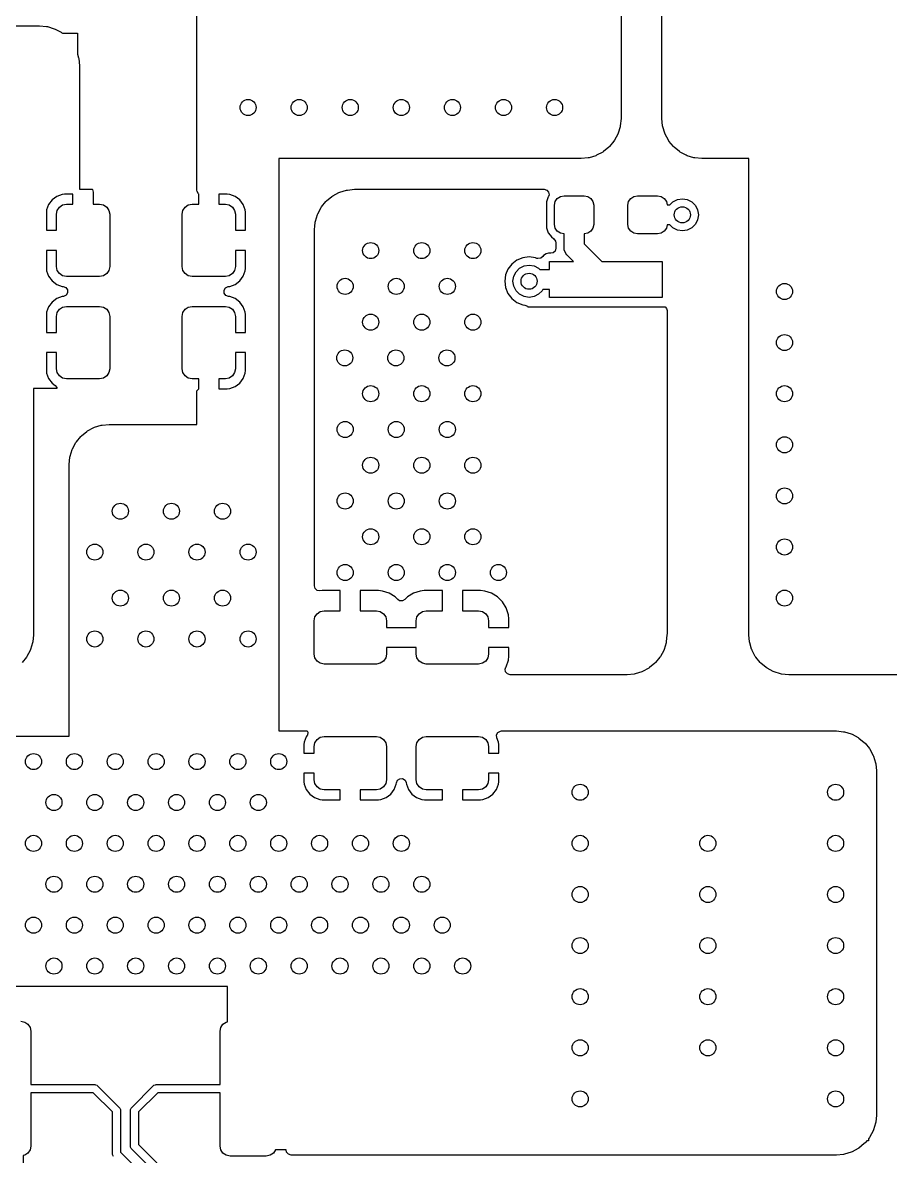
# Model space of a CAD drawing. Extents: x 116 to 183, y -128 to -37.6.
# Drawn here: x 146.54 to 168.11, y -87.28 to -59.11 of the extents above; entities that cross this region are included whole.
import ezdxf

# ---------------------------------------------------------------- set-up
doc = ezdxf.new("R2010")
doc.units = 0
doc.layers.add('BLACK', color=7, linetype='CONTINUOUS')

msp = doc.modelspace()

# ---------------------------------------------------------------- linework, layer by layer
at = {"layer": 'BLACK', "linetype": 'CONTINUOUS'}
for p, q in [((150.876, -62.738), (150.876, -54.981092)), ((161.417, -54.981092), (161.417, -61.477907)), ((162.433, -61.477907), (162.433, -55.108092)), ((139.827, -59.182), (146.948907, -59.182)), ((146.948907, -59.182), (146.961061, -59.182597)), ((146.961061, -59.182597), (147.137941, -59.200018)), ((147.137941, -59.200018), (147.161769, -59.204757)), ((147.161769, -59.204757), (147.326001, -59.254576)), ((147.326001, -59.254576), (147.348453, -59.263877)), ((147.348453, -59.263877), (147.499798, -59.344772)), ((147.499798, -59.344772), (147.52001, -59.358277)), ((147.52001, -59.358277), (147.534295, -59.37)), ((147.534295, -59.37), (147.906, -59.37)), ((147.906, -59.37), (147.906, -59.888721)), ((147.906, -59.888721), (147.93224, -59.975224)), ((147.93224, -59.975224), (147.936982, -59.999065)), ((147.936982, -59.999065), (147.954403, -60.175938)), ((147.954403, -60.175938), (147.955, -60.188092)), ((147.955, -60.188092), (147.955, -62.865)), ((161.39424, -61.690775), (161.344424, -61.854998)), ((161.398982, -61.666934), (161.39424, -61.690775)), ((161.416403, -61.490061), (161.398982, -61.666934)), ((161.417, -61.477907), (161.416403, -61.490061)), ((162.433597, -61.490061), (162.433, -61.477907)), ((162.451018, -61.666941), (162.433597, -61.490061)), ((162.455757, -61.690769), (162.451018, -61.666941)), ((162.505575, -61.854998), (162.455757, -61.690769)), ((161.335121, -61.877456), (161.254227, -62.028798)), ((161.344424, -61.854998), (161.335121, -61.877456)), ((162.514878, -61.877456), (162.505575, -61.854998)), ((162.595772, -62.028798), (162.514878, -61.877456)), ((161.114666, -62.198854), (160.98201, -62.307722)), ((161.131854, -62.181666), (161.114666, -62.198854)), ((161.240722, -62.04901), (161.131854, -62.181666)), ((161.254227, -62.028798), (161.240722, -62.04901)), ((162.609277, -62.04901), (162.595772, -62.028798)), ((162.718145, -62.181666), (162.609277, -62.04901)), ((162.735333, -62.198854), (162.718145, -62.181666)), ((162.867989, -62.307722), (162.735333, -62.198854)), ((160.410907, -62.484), (152.908, -62.484)), ((152.908, -62.484), (152.908, -62.738)), ((160.423061, -62.483403), (160.410907, -62.484)), ((160.599934, -62.465982), (160.423061, -62.483403)), ((160.623775, -62.46124), (160.599934, -62.465982)), ((160.787998, -62.411424), (160.623775, -62.46124)), ((160.810456, -62.402121), (160.787998, -62.411424)), ((160.961798, -62.321227), (160.810456, -62.402121)), ((160.98201, -62.307722), (160.961798, -62.321227)), ((162.888201, -62.321227), (162.867989, -62.307722)), ((163.039543, -62.402121), (162.888201, -62.321227)), ((163.062001, -62.411424), (163.039543, -62.402121)), ((163.226224, -62.46124), (163.062001, -62.411424)), ((163.250065, -62.465982), (163.226224, -62.46124)), ((163.426939, -62.483403), (163.250065, -62.465982)), ((163.439093, -62.484), (163.426939, -62.483403)), ((163.591997, -62.484), (163.439093, -62.484)), ((163.592, -62.484), (163.591997, -62.484)), ((164.592, -62.484), (163.592, -62.484)), ((164.592, -63.484), (164.592, -62.484)), ((150.876, -63.272138), (150.876, -62.738)), ((152.908, -62.738), (152.908, -76.708)), ((147.955, -62.865), (147.955, -63.246)), ((147.52362, -63.372403), (147.388913, -63.422645)), ((147.523627, -63.372401), (147.52362, -63.372403)), ((147.583155, -63.366), (147.523627, -63.372401)), ((147.7935, -63.366), (147.583155, -63.366)), ((147.7935, -63.616), (147.7935, -63.366)), ((147.955, -63.246), (148.26844, -63.246)), ((148.26844, -63.246), (148.276591, -63.253698)), ((148.276591, -63.253698), (148.2935, -63.316209)), ((148.2935, -63.316209), (148.2935, -63.616)), ((150.878834, -63.298496), (150.876, -63.272138)), ((150.912319, -63.359819), (150.878834, -63.298496)), ((150.9185, -63.366), (150.912319, -63.359819)), ((150.9185, -63.616), (150.9185, -63.366)), ((151.628844, -63.366), (151.4185, -63.366)), ((151.4185, -63.366), (151.4185, -63.616)), ((151.688372, -63.372401), (151.628844, -63.366)), ((151.688379, -63.372403), (151.688372, -63.372401)), ((151.823086, -63.422645), (151.688379, -63.372403)), ((154.252195, -63.408775), (154.403549, -63.327875)), ((154.403549, -63.327875), (154.425994, -63.318577)), ((154.425994, -63.318577), (154.590232, -63.268757)), ((154.590232, -63.268757), (154.614056, -63.264018)), ((154.614056, -63.264018), (154.790939, -63.246597)), ((154.790939, -63.246597), (154.803093, -63.246)), ((154.803093, -63.246), (159.503868, -63.246)), ((159.503868, -63.246), (159.570907, -63.265685)), ((159.570907, -63.265685), (159.616662, -63.318489)), ((159.626606, -63.387647), (159.610499, -63.426868)), ((159.616662, -63.318489), (159.626606, -63.387647)), ((147.187645, -63.623913), (147.137403, -63.75862)), ((147.187649, -63.623906), (147.187645, -63.623913)), ((147.273809, -63.508812), (147.187649, -63.623906)), ((147.273812, -63.508809), (147.273809, -63.508812)), ((147.388906, -63.422649), (147.273812, -63.508809)), ((147.388913, -63.422645), (147.388906, -63.422649)), ((147.454223, -63.689223), (147.535329, -63.63503)), ((147.535329, -63.63503), (147.631, -63.616)), ((147.631, -63.616), (147.7935, -63.616)), ((148.2935, -63.616), (148.456, -63.616)), ((148.456, -63.616), (148.551671, -63.63503)), ((148.551671, -63.63503), (148.632777, -63.689223)), ((150.579223, -63.689223), (150.660329, -63.63503)), ((150.660329, -63.63503), (150.756, -63.616)), ((150.756, -63.616), (150.9185, -63.616)), ((151.4185, -63.616), (151.581, -63.616)), ((151.581, -63.616), (151.676671, -63.63503)), ((151.676671, -63.63503), (151.757777, -63.689223)), ((151.823093, -63.422649), (151.823086, -63.422645)), ((151.938187, -63.508809), (151.823093, -63.422649)), ((151.93819, -63.508812), (151.938187, -63.508809)), ((152.02435, -63.623906), (151.93819, -63.508812)), ((152.024354, -63.623913), (152.02435, -63.623906)), ((152.074596, -63.75862), (152.024354, -63.623913)), ((153.973272, -63.680995), (154.082149, -63.548328)), ((154.082149, -63.548328), (154.099328, -63.531149)), ((154.099328, -63.531149), (154.231995, -63.422272)), ((154.231995, -63.422272), (154.252195, -63.408775)), ((159.565274, -63.56115), (159.5625, -63.590739)), ((159.5625, -63.590739), (159.5625, -64.17126)), ((159.608885, -63.436522), (159.565274, -63.56115)), ((159.613226, -63.428309), (159.608885, -63.436522)), ((159.610499, -63.426868), (159.613226, -63.428309)), ((159.763, -63.6435), (159.781079, -63.552613)), ((159.763, -64.1185), (159.763, -63.6435)), ((159.781079, -63.552613), (159.832562, -63.475562)), ((159.832562, -63.475562), (159.909613, -63.424079)), ((159.909613, -63.424079), (160.0005, -63.406)), ((160.0005, -63.406), (160.5005, -63.406)), ((160.5005, -63.406), (160.591387, -63.424079)), ((160.591387, -63.424079), (160.668438, -63.475562)), ((160.668438, -63.475562), (160.719921, -63.552613)), ((160.719921, -63.552613), (160.738, -63.6435)), ((160.738, -63.6435), (160.738, -64.1185)), ((161.588, -63.6435), (161.606079, -63.552613)), ((161.588, -64.1185), (161.588, -63.6435)), ((161.606079, -63.552613), (161.657562, -63.475562)), ((161.657562, -63.475562), (161.734613, -63.424079)), ((161.734613, -63.424079), (161.8255, -63.406)), ((161.8255, -63.406), (162.3255, -63.406)), ((162.3255, -63.406), (162.416387, -63.424079)), ((162.416387, -63.424079), (162.493438, -63.475562)), ((162.493438, -63.475562), (162.544921, -63.552613)), ((162.544921, -63.552613), (162.560514, -63.631)), ((162.560514, -63.631), (162.632279, -63.631)), ((162.632279, -63.631), (162.705886, -63.557393)), ((162.705886, -63.557393), (162.817393, -63.500577)), ((162.817393, -63.500577), (162.941, -63.481)), ((162.941, -63.481), (163.064607, -63.500577)), ((163.064607, -63.500577), (163.176114, -63.557393)), ((163.176114, -63.557393), (163.264607, -63.645886)), ((163.264607, -63.645886), (163.321423, -63.757393)), ((164.592, -63.484003), (164.592, -63.484)), ((164.592, -74.304907), (164.592, -63.484003)), ((147.137401, -63.758627), (147.131, -63.818155)), ((147.131, -63.818155), (147.131, -64.266)), ((147.137403, -63.75862), (147.137401, -63.758627)), ((147.381, -63.866), (147.40003, -63.770329)), ((147.381, -64.266), (147.381, -63.866)), ((147.40003, -63.770329), (147.454223, -63.689223)), ((148.632777, -63.689223), (148.68697, -63.770329)), ((148.68697, -63.770329), (148.706, -63.866)), ((148.706, -63.866), (148.706, -65.166)), ((150.506, -63.866), (150.52503, -63.770329)), ((150.506, -65.166), (150.506, -63.866)), ((150.52503, -63.770329), (150.579223, -63.689223)), ((151.757777, -63.689223), (151.81197, -63.770329)), ((151.81197, -63.770329), (151.831, -63.866)), ((151.831, -63.866), (151.831, -64.266)), ((152.074598, -63.758627), (152.074596, -63.75862)), ((152.080999, -63.818155), (152.074598, -63.758627)), ((152.081, -63.818172), (152.080999, -63.818155)), ((152.081, -64.266), (152.081, -63.818172)), ((153.819757, -64.039232), (153.869577, -63.874994)), ((153.869577, -63.874994), (153.878875, -63.852549)), ((153.878875, -63.852549), (153.959775, -63.701195)), ((153.959775, -63.701195), (153.973272, -63.680995)), ((163.321423, -63.757393), (163.341, -63.881)), ((163.341, -63.881), (163.321423, -64.004607)), ((153.797597, -64.239938), (153.804361, -64.17126)), ((153.804361, -64.17126), (153.815018, -64.063056)), ((153.815018, -64.063056), (153.819757, -64.039232)), ((159.5625, -64.17126), (159.565274, -64.200849)), ((159.565274, -64.200849), (159.608884, -64.325476)), ((159.781079, -64.209387), (159.763, -64.1185)), ((159.832562, -64.286438), (159.781079, -64.209387)), ((160.719921, -64.209387), (160.668438, -64.286438)), ((160.738, -64.1185), (160.719921, -64.209387)), ((161.606079, -64.209387), (161.588, -64.1185)), ((161.657562, -64.286438), (161.606079, -64.209387)), ((162.544921, -64.209387), (162.493438, -64.286438)), ((162.560514, -64.131), (162.544921, -64.209387)), ((162.632279, -64.131), (162.560514, -64.131)), ((162.705886, -64.204607), (162.632279, -64.131)), ((162.817393, -64.261423), (162.705886, -64.204607)), ((163.176114, -64.204607), (163.064607, -64.261423)), ((163.264607, -64.116114), (163.176114, -64.204607)), ((163.321423, -64.004607), (163.264607, -64.116114)), ((147.131, -64.266), (147.381, -64.266)), ((151.831, -64.266), (152.081, -64.266)), ((153.797, -64.252092), (153.797597, -64.239938)), ((153.797, -73.102997), (153.797, -64.252092)), ((159.608884, -64.325476), (159.656839, -64.390452)), ((159.656839, -64.390452), (159.687289, -64.431711)), ((159.687289, -64.431711), (159.749635, -64.477724)), ((159.749635, -64.477724), (159.791884, -64.533368)), ((159.909613, -64.337921), (159.832562, -64.286438)), ((160.0005, -64.356), (159.909613, -64.337921)), ((160.0005, -64.7025), (160.0005, -64.356)), ((160.591387, -64.337921), (160.5005, -64.356)), ((160.5005, -64.356), (160.5005, -64.598946)), ((160.668438, -64.286438), (160.591387, -64.337921)), ((161.734613, -64.337921), (161.657562, -64.286438)), ((161.8255, -64.356), (161.734613, -64.337921)), ((162.3255, -64.356), (161.8255, -64.356)), ((162.416387, -64.337921), (162.3255, -64.356)), ((162.493438, -64.286438), (162.416387, -64.337921)), ((162.941, -64.281), (162.817393, -64.261423)), ((163.064607, -64.261423), (162.941, -64.281)), ((147.381, -64.766), (147.131, -64.766)), ((147.131, -64.766), (147.131, -65.213844)), ((147.381, -65.166), (147.381, -64.766)), ((152.081, -64.766), (151.831, -64.766)), ((151.831, -64.766), (151.831, -65.166)), ((152.081, -65.213827), (152.081, -64.766)), ((159.780315, -64.780539), (159.727511, -64.826294)), ((159.8, -64.7135), (159.780315, -64.780539)), ((159.791884, -64.533368), (159.8, -64.577492)), ((159.8, -64.577492), (159.8, -64.7135)), ((160.005304, -64.751273), (160.0005, -64.7025)), ((160.042633, -64.841393), (160.005304, -64.751273)), ((160.5005, -64.598946), (160.939554, -65.038)), ((158.82816, -65.007463), (158.702718, -65.103718)), ((158.974237, -64.946956), (158.82816, -65.007463)), ((158.974239, -64.946955), (158.974237, -64.946956)), ((159.130999, -64.926318), (158.974239, -64.946955)), ((159.131001, -64.926318), (159.130999, -64.926318)), ((159.28776, -64.946955), (159.131001, -64.926318)), ((159.287762, -64.946956), (159.28776, -64.946955)), ((159.325275, -64.962494), (159.287762, -64.946956)), ((159.352889, -64.970335), (159.325275, -64.962494)), ((159.422214, -64.961629), (159.352889, -64.970335)), ((159.475827, -64.916825), (159.422214, -64.961629)), ((159.491447, -64.893447), (159.475827, -64.916825)), ((159.557769, -64.849132), (159.491447, -64.893447)), ((159.55777, -64.849131), (159.557769, -64.849132)), ((159.616247, -64.8375), (159.55777, -64.849131)), ((159.676, -64.8375), (159.616247, -64.8375)), ((159.636, -65.238), (159.636, -65.038)), ((159.636, -65.038), (160.232446, -65.038)), ((159.727511, -64.826294), (159.676, -64.8375)), ((160.042637, -64.841397), (160.042633, -64.841393)), ((160.073723, -64.879277), (160.042637, -64.841397)), ((160.232446, -65.038), (160.073723, -64.879277)), ((160.939554, -65.038), (162.436, -65.038)), ((162.436, -65.038), (162.436, -65.938)), ((147.131, -65.213844), (147.137401, -65.273372)), ((147.137401, -65.273372), (147.137403, -65.273379)), ((147.137403, -65.273379), (147.187645, -65.408086)), ((147.40003, -65.261671), (147.381, -65.166)), ((147.454223, -65.342777), (147.40003, -65.261671)), ((147.535329, -65.39697), (147.454223, -65.342777)), ((148.632777, -65.342777), (148.551671, -65.39697)), ((148.68697, -65.261671), (148.632777, -65.342777)), ((148.706, -65.166), (148.68697, -65.261671)), ((150.52503, -65.261671), (150.506, -65.166)), ((150.579223, -65.342777), (150.52503, -65.261671)), ((150.660329, -65.39697), (150.579223, -65.342777)), ((151.757777, -65.342777), (151.676671, -65.39697)), ((151.81197, -65.261671), (151.757777, -65.342777)), ((151.831, -65.166), (151.81197, -65.261671)), ((152.024354, -65.408086), (152.074596, -65.273379)), ((152.074596, -65.273379), (152.074598, -65.273372)), ((152.074598, -65.273372), (152.080999, -65.213844)), ((152.080999, -65.213844), (152.081, -65.213827)), ((158.606463, -65.22916), (158.545956, -65.375237)), ((158.702718, -65.103718), (158.606463, -65.22916)), ((158.750577, -65.408393), (158.807393, -65.296886)), ((158.807393, -65.296886), (158.895886, -65.208393)), ((158.895886, -65.208393), (159.007393, -65.151577)), ((159.007393, -65.151577), (159.131, -65.132)), ((159.131, -65.132), (159.254607, -65.151577)), ((159.254607, -65.151577), (159.366114, -65.208393)), ((159.366114, -65.208393), (159.395721, -65.238)), ((159.395721, -65.238), (159.636, -65.238)), ((147.187645, -65.408086), (147.187649, -65.408093)), ((147.187649, -65.408093), (147.273809, -65.523187)), ((147.273809, -65.523187), (147.273812, -65.52319)), ((147.273812, -65.52319), (147.388906, -65.60935)), ((147.388906, -65.60935), (147.388913, -65.609354)), ((147.388913, -65.609354), (147.52362, -65.659596)), ((147.631, -65.416), (147.535329, -65.39697)), ((148.456, -65.416), (147.631, -65.416)), ((148.551671, -65.39697), (148.456, -65.416)), ((150.756, -65.416), (150.660329, -65.39697)), ((151.581, -65.416), (150.756, -65.416)), ((151.676671, -65.39697), (151.581, -65.416)), ((151.688379, -65.659596), (151.823086, -65.609354)), ((151.823086, -65.609354), (151.823093, -65.60935)), ((151.823093, -65.60935), (151.938187, -65.52319)), ((151.938187, -65.52319), (151.93819, -65.523187)), ((151.93819, -65.523187), (152.02435, -65.408093)), ((152.02435, -65.408093), (152.024354, -65.408086)), ((158.545955, -65.375239), (158.525318, -65.531998)), ((158.525318, -65.531998), (158.525318, -65.532001)), ((158.525318, -65.532001), (158.545955, -65.68876)), ((158.545956, -65.375237), (158.545955, -65.375239)), ((158.731, -65.532), (158.750577, -65.408393)), ((158.750577, -65.655607), (158.731, -65.532)), ((147.52362, -65.912403), (147.388913, -65.962645)), ((147.52362, -65.659596), (147.523627, -65.659598)), ((147.523627, -65.912401), (147.52362, -65.912403)), ((147.523627, -65.659598), (147.552575, -65.662711)), ((147.552575, -65.909289), (147.523627, -65.912401)), ((147.552575, -65.662711), (147.617126, -65.689449)), ((147.561334, -65.90803), (147.552575, -65.909289)), ((147.623814, -65.876756), (147.561334, -65.90803)), ((147.617126, -65.689449), (147.656974, -65.746842)), ((147.659467, -65.816667), (147.623814, -65.876756)), ((147.656974, -65.746842), (147.659467, -65.816667)), ((151.552532, -65.755333), (151.588185, -65.695244)), ((151.555025, -65.825158), (151.552532, -65.755333)), ((151.594873, -65.882551), (151.555025, -65.825158)), ((151.588185, -65.695244), (151.650664, -65.66397)), ((151.659424, -65.909289), (151.594873, -65.882551)), ((151.650664, -65.66397), (151.659424, -65.662711)), ((151.659424, -65.662711), (151.688372, -65.659598)), ((151.688372, -65.912401), (151.659424, -65.909289)), ((151.688372, -65.659598), (151.688379, -65.659596)), ((151.688379, -65.912403), (151.688372, -65.912401)), ((151.823086, -65.962645), (151.688379, -65.912403)), ((158.545955, -65.68876), (158.545956, -65.688762)), ((158.545956, -65.688762), (158.606464, -65.834841)), ((158.606464, -65.834841), (158.702718, -65.960282)), ((158.807393, -65.767114), (158.750577, -65.655607)), ((158.895886, -65.855607), (158.807393, -65.767114)), ((159.007393, -65.912423), (158.895886, -65.855607)), ((159.131, -65.932), (159.007393, -65.912423)), ((159.254607, -65.912423), (159.131, -65.932)), ((159.366114, -65.855607), (159.254607, -65.912423)), ((159.454607, -65.767114), (159.366114, -65.855607)), ((159.469441, -65.738), (159.454607, -65.767114)), ((159.636, -65.738), (159.469441, -65.738)), ((159.636, -65.938), (159.636, -65.738)), ((147.187645, -66.163913), (147.137403, -66.29862)), ((147.187649, -66.163906), (147.187645, -66.163913)), ((147.273809, -66.048812), (147.187649, -66.163906)), ((147.273812, -66.048809), (147.273809, -66.048812)), ((147.388906, -65.962649), (147.273812, -66.048809)), ((147.388913, -65.962645), (147.388906, -65.962649)), ((147.454223, -66.229223), (147.535329, -66.17503)), ((147.535329, -66.17503), (147.631, -66.156)), ((147.631, -66.156), (148.456, -66.156)), ((148.456, -66.156), (148.551671, -66.17503)), ((148.551671, -66.17503), (148.632777, -66.229223)), ((150.579223, -66.229223), (150.660329, -66.17503)), ((150.660329, -66.17503), (150.756, -66.156)), ((150.756, -66.156), (151.581, -66.156)), ((151.581, -66.156), (151.676671, -66.17503)), ((151.676671, -66.17503), (151.757777, -66.229223)), ((151.823093, -65.962649), (151.823086, -65.962645)), ((151.938187, -66.048809), (151.823093, -65.962649)), ((151.93819, -66.048812), (151.938187, -66.048809)), ((152.02435, -66.163906), (151.93819, -66.048812)), ((152.024354, -66.163913), (152.02435, -66.163906)), ((152.074596, -66.29862), (152.024354, -66.163913)), ((158.702718, -65.960282), (158.828159, -66.056536)), ((158.828159, -66.056536), (158.974238, -66.117044)), ((158.974238, -66.117044), (159.028185, -66.124146)), ((159.028185, -66.124146), (159.092082, -66.152412)), ((159.092082, -66.152412), (159.101704, -66.167)), ((159.101704, -66.167), (162.510677, -66.167)), ((162.436, -65.938), (159.636, -65.938)), ((162.510677, -66.167), (162.548794, -66.210989)), ((147.137401, -66.298627), (147.131, -66.358155)), ((147.131, -66.358155), (147.131, -66.806)), ((147.137403, -66.29862), (147.137401, -66.298627)), ((147.381, -66.406), (147.40003, -66.310329)), ((147.381, -66.806), (147.381, -66.406)), ((147.40003, -66.310329), (147.454223, -66.229223)), ((148.632777, -66.229223), (148.68697, -66.310329)), ((148.68697, -66.310329), (148.706, -66.406)), ((148.706, -66.406), (148.706, -67.706)), ((150.506, -66.406), (150.52503, -66.310329)), ((150.506, -67.706), (150.506, -66.406)), ((150.52503, -66.310329), (150.579223, -66.229223)), ((151.757777, -66.229223), (151.81197, -66.310329)), ((151.81197, -66.310329), (151.831, -66.406)), ((151.831, -66.406), (151.831, -66.806)), ((152.074598, -66.298627), (152.074596, -66.29862)), ((152.080999, -66.358155), (152.074598, -66.298627)), ((152.081, -66.358172), (152.080999, -66.358155)), ((152.081, -66.806), (152.081, -66.358172)), ((162.548794, -66.210989), (162.56, -66.2625)), ((162.56, -66.2625), (162.56, -74.304907)), ((147.131, -66.806), (147.381, -66.806)), ((151.831, -66.806), (152.081, -66.806)), ((147.381, -67.306), (147.131, -67.306)), ((147.131, -67.306), (147.131, -67.753844)), ((147.381, -67.706), (147.381, -67.306)), ((152.081, -67.306), (151.831, -67.306)), ((151.831, -67.306), (151.831, -67.706)), ((152.081, -67.753827), (152.081, -67.306)), ((147.131, -67.753844), (147.137401, -67.813372)), ((147.137401, -67.813372), (147.137403, -67.813379)), ((147.137403, -67.813379), (147.187645, -67.948086)), ((147.40003, -67.801671), (147.381, -67.706)), ((147.454223, -67.882777), (147.40003, -67.801671)), ((147.535329, -67.93697), (147.454223, -67.882777)), ((148.632777, -67.882777), (148.551671, -67.93697)), ((148.68697, -67.801671), (148.632777, -67.882777)), ((148.706, -67.706), (148.68697, -67.801671)), ((150.52503, -67.801671), (150.506, -67.706)), ((150.579223, -67.882777), (150.52503, -67.801671)), ((150.660329, -67.93697), (150.579223, -67.882777)), ((151.757777, -67.882777), (151.676671, -67.93697)), ((151.81197, -67.801671), (151.757777, -67.882777)), ((151.831, -67.706), (151.81197, -67.801671)), ((152.024354, -67.948086), (152.074596, -67.813379)), ((152.074596, -67.813379), (152.074598, -67.813372)), ((152.074598, -67.813372), (152.080999, -67.753844)), ((152.080999, -67.753844), (152.081, -67.753827)), ((147.187645, -67.948086), (147.187649, -67.948093)), ((147.187649, -67.948093), (147.273809, -68.063187)), ((147.273809, -68.063187), (147.273812, -68.06319)), ((147.273812, -68.06319), (147.347772, -68.118557)), ((147.347772, -68.118557), (147.389643, -68.174491)), ((147.389643, -68.174491), (147.391396, -68.199)), ((147.631, -67.956), (147.535329, -67.93697)), ((148.456, -67.956), (147.631, -67.956)), ((148.551671, -67.93697), (148.456, -67.956)), ((150.756, -67.956), (150.660329, -67.93697)), ((150.9185, -67.956), (150.756, -67.956)), ((150.9185, -68.205998), (150.9185, -67.956)), ((151.581, -67.956), (151.4185, -67.956)), ((151.4185, -67.956), (151.4185, -68.206)), ((151.676671, -67.93697), (151.581, -67.956)), ((151.688379, -68.199596), (151.823086, -68.149354)), ((151.823086, -68.149354), (151.823093, -68.14935)), ((151.823093, -68.14935), (151.938187, -68.06319)), ((151.938187, -68.06319), (151.93819, -68.063187)), ((151.93819, -68.063187), (152.02435, -67.948093)), ((152.02435, -67.948093), (152.024354, -67.948086)), ((147.391396, -68.199), (146.812, -68.199)), ((146.812, -68.199), (146.812, -69.199)), ((150.876, -68.254809), (150.885443, -68.239055)), ((150.876, -69.088), (150.876, -68.254809)), ((150.885443, -68.239055), (150.918498, -68.206)), ((150.918498, -68.206), (150.9185, -68.205998)), ((151.4185, -68.206), (151.628828, -68.206)), ((151.628828, -68.206), (151.628844, -68.205999)), ((151.628844, -68.205999), (151.688372, -68.199598)), ((151.688372, -68.199598), (151.688379, -68.199596)), ((146.812, -69.199), (146.812, -69.199003)), ((146.812, -69.199003), (146.812, -74.304907)), ((148.003328, -69.373149), (148.135995, -69.264272)), ((148.135995, -69.264272), (148.156195, -69.250775)), ((148.156195, -69.250775), (148.307549, -69.169875)), ((148.307549, -69.169875), (148.329994, -69.160577)), ((148.329994, -69.160577), (148.494232, -69.110757)), ((148.494232, -69.110757), (148.518056, -69.106018)), ((148.518056, -69.106018), (148.694939, -69.088597)), ((148.694939, -69.088597), (148.707093, -69.088)), ((148.707093, -69.088), (149.875997, -69.088)), ((149.875997, -69.088), (149.876, -69.088)), ((149.876, -69.088), (150.876, -69.088)), ((147.782875, -69.694549), (147.863775, -69.543195)), ((147.863775, -69.543195), (147.877272, -69.522995)), ((147.877272, -69.522995), (147.986149, -69.390328)), ((147.986149, -69.390328), (148.003328, -69.373149)), ((147.723757, -69.881232), (147.773577, -69.716994)), ((147.773577, -69.716994), (147.782875, -69.694549)), ((147.701, -70.094092), (147.701597, -70.081938)), ((147.701, -76.835), (147.701, -70.094092)), ((147.701597, -70.081938), (147.719018, -69.905056)), ((147.719018, -69.905056), (147.723757, -69.881232)), ((153.814024, -73.165703), (153.797, -73.102997)), ((153.864907, -73.213584), (153.814024, -73.165703)), ((153.9336, -73.226355), (153.864907, -73.213584)), ((153.986007, -73.221002), (153.9336, -73.226355)), ((153.986028, -73.221), (153.986007, -73.221002)), ((154.436, -73.221), (153.986028, -73.221)), ((154.436, -73.721), (154.436, -73.221)), ((155.385986, -73.221), (154.936, -73.221)), ((154.936, -73.221), (154.936, -73.721)), ((155.48869, -73.231493), (155.385986, -73.221)), ((155.488697, -73.231494), (155.48869, -73.231493)), ((155.655119, -73.286641), (155.488697, -73.231494)), ((156.423302, -73.231494), (156.25688, -73.286641)), ((156.526012, -73.221001), (156.423302, -73.231494)), ((156.526028, -73.221), (156.526012, -73.221001)), ((156.976, -73.221), (156.526028, -73.221)), ((156.976, -73.721), (156.976, -73.221)), ((157.925986, -73.221), (157.476, -73.221)), ((157.476, -73.221), (157.476, -73.721)), ((158.02869, -73.231493), (157.925986, -73.221)), ((158.028697, -73.231494), (158.02869, -73.231493)), ((158.195119, -73.286641), (158.028697, -73.231494)), ((155.655124, -73.286643), (155.655119, -73.286641)), ((155.804345, -73.378684), (155.655124, -73.286643)), ((155.868319, -73.442658), (155.804345, -73.378684)), ((155.912666, -73.471159), (155.868319, -73.442658)), ((155.982358, -73.476143), (155.912666, -73.471159)), ((156.043681, -73.442658), (155.982358, -73.476143)), ((156.107654, -73.378684), (156.043681, -73.442658)), ((156.256875, -73.286643), (156.107654, -73.378684)), ((156.25688, -73.286641), (156.256875, -73.286643)), ((158.195124, -73.286643), (158.195119, -73.286641)), ((158.344345, -73.378684), (158.195124, -73.286643)), ((158.468315, -73.502654), (158.344345, -73.378684)), ((158.560356, -73.651875), (158.468315, -73.502654)), ((153.80503, -73.875329), (153.859223, -73.794223)), ((153.859223, -73.794223), (153.940329, -73.74003)), ((153.940329, -73.74003), (154.036, -73.721)), ((154.036, -73.721), (154.436, -73.721)), ((154.936, -73.721), (155.336, -73.721)), ((155.336, -73.721), (155.431671, -73.74003)), ((155.431671, -73.74003), (155.512777, -73.794223)), ((155.512777, -73.794223), (155.56697, -73.875329)), ((156.34503, -73.875329), (156.399223, -73.794223)), ((156.399223, -73.794223), (156.480329, -73.74003)), ((156.480329, -73.74003), (156.576, -73.721)), ((156.576, -73.721), (156.976, -73.721)), ((157.476, -73.721), (157.876, -73.721)), ((157.876, -73.721), (157.971671, -73.74003)), ((157.971671, -73.74003), (158.052777, -73.794223)), ((158.052777, -73.794223), (158.10697, -73.875329)), ((158.560358, -73.65188), (158.560356, -73.651875)), ((158.615505, -73.818302), (158.560358, -73.65188)), ((153.786, -73.971), (153.80503, -73.875329)), ((153.786, -74.796), (153.786, -73.971)), ((155.56697, -73.875329), (155.586, -73.971)), ((155.586, -73.971), (155.586, -74.1335)), ((156.326, -73.971), (156.34503, -73.875329)), ((156.326, -74.1335), (156.326, -73.971)), ((158.10697, -73.875329), (158.126, -73.971)), ((158.126, -73.971), (158.126, -74.1335)), ((158.625998, -73.921013), (158.615505, -73.818302)), ((158.625999, -73.921028), (158.625998, -73.921013)), ((158.625999, -74.1335), (158.625999, -73.921028)), ((146.811403, -74.317061), (146.793982, -74.493934)), ((146.812, -74.304907), (146.811403, -74.317061)), ((155.586, -74.1335), (156.326, -74.1335)), ((158.126, -74.1335), (158.625999, -74.1335)), ((162.559403, -74.317061), (162.541982, -74.493934)), ((162.56, -74.304907), (162.559403, -74.317061)), ((164.592597, -74.317061), (164.592, -74.304907)), ((164.610018, -74.493941), (164.592597, -74.317061)), ((146.78924, -74.517775), (146.739424, -74.681998)), ((146.793982, -74.493934), (146.78924, -74.517775)), ((156.326, -74.6335), (155.586, -74.6335)), ((155.586, -74.6335), (155.586, -74.796)), ((156.326, -74.796), (156.326, -74.6335)), ((158.626, -74.6335), (158.126, -74.6335)), ((158.126, -74.6335), (158.126, -74.796)), ((158.626, -74.845973), (158.626, -74.6335)), ((162.53724, -74.517775), (162.487424, -74.681998)), ((162.541982, -74.493934), (162.53724, -74.517775)), ((164.614757, -74.517769), (164.610018, -74.493941)), ((164.661626, -74.672275), (164.614757, -74.517769)), ((146.635722, -74.87601), (146.526854, -75.008666)), ((146.649227, -74.855798), (146.635722, -74.87601)), ((146.730121, -74.704456), (146.649227, -74.855798)), ((146.739424, -74.681998), (146.730121, -74.704456)), ((153.80503, -74.891671), (153.786, -74.796)), ((153.859223, -74.972777), (153.80503, -74.891671)), ((155.56697, -74.891671), (155.512777, -74.972777)), ((155.586, -74.796), (155.56697, -74.891671)), ((156.34503, -74.891671), (156.326, -74.796)), ((156.399223, -74.972777), (156.34503, -74.891671)), ((158.10697, -74.891671), (158.052777, -74.972777)), ((158.126, -74.796), (158.10697, -74.891671)), ((158.615506, -74.94869), (158.625999, -74.845986)), ((158.625999, -74.845986), (158.626, -74.845973)), ((162.383722, -74.87601), (162.274854, -75.008666)), ((162.397227, -74.855798), (162.383722, -74.87601)), ((162.478121, -74.704456), (162.397227, -74.855798)), ((162.487424, -74.681998), (162.478121, -74.704456)), ((164.664575, -74.681998), (164.661626, -74.672275)), ((164.673877, -74.704453), (164.664575, -74.681998)), ((164.727774, -74.805288), (164.673877, -74.704453)), ((164.754772, -74.855798), (164.727774, -74.805288)), ((164.768277, -74.87601), (164.754772, -74.855798)), ((164.877145, -75.008666), (164.768277, -74.87601)), ((153.940329, -75.02697), (153.859223, -74.972777)), ((154.036, -75.046), (153.940329, -75.02697)), ((155.336, -75.046), (154.036, -75.046)), ((155.431671, -75.02697), (155.336, -75.046)), ((155.512777, -74.972777), (155.431671, -75.02697)), ((156.480329, -75.02697), (156.399223, -74.972777)), ((156.576, -75.046), (156.480329, -75.02697)), ((157.876, -75.046), (156.576, -75.046)), ((157.971671, -75.02697), (157.876, -75.046)), ((158.052777, -74.972777), (157.971671, -75.02697)), ((158.538976, -75.169353), (158.556175, -75.121904)), ((158.54892, -75.238511), (158.538976, -75.169353)), ((158.556175, -75.121904), (158.560354, -75.115128)), ((158.560354, -75.115128), (158.560358, -75.115119)), ((158.560358, -75.115119), (158.615505, -74.948697)), ((158.615505, -74.948697), (158.615506, -74.94869)), ((162.104798, -75.148227), (161.953456, -75.229121)), ((162.12501, -75.134722), (162.104798, -75.148227)), ((162.257666, -75.025854), (162.12501, -75.134722)), ((162.274854, -75.008666), (162.257666, -75.025854)), ((164.894333, -75.025854), (164.877145, -75.008666)), ((165.026989, -75.134722), (164.894333, -75.025854)), ((165.047201, -75.148227), (165.026989, -75.134722)), ((165.198543, -75.229121), (165.047201, -75.148227)), ((158.594675, -75.291315), (158.54892, -75.238511)), ((158.661714, -75.311), (158.594675, -75.291315)), ((159.004, -75.311), (158.661714, -75.311)), ((161.553907, -75.311), (159.004, -75.311)), ((161.566061, -75.310403), (161.553907, -75.311)), ((161.742934, -75.292982), (161.566061, -75.310403)), ((161.766775, -75.28824), (161.742934, -75.292982)), ((161.930998, -75.238424), (161.766775, -75.28824)), ((161.953456, -75.229121), (161.930998, -75.238424)), ((165.221001, -75.238424), (165.198543, -75.229121)), ((165.385224, -75.28824), (165.221001, -75.238424)), ((165.409065, -75.292982), (165.385224, -75.28824)), ((165.585939, -75.310403), (165.409065, -75.292982)), ((165.598093, -75.311), (165.585939, -75.310403)), ((168.798997, -75.311), (165.598093, -75.311)), ((145.790013, -76.835), (146.700997, -76.835)), ((146.700997, -76.835), (146.701, -76.835)), ((146.701, -76.835), (147.701, -76.835)), ((152.908, -76.708), (153.618812, -76.708)), ((153.592645, -76.853913), (153.542403, -76.98862)), ((153.592646, -76.853911), (153.592645, -76.853913)), ((153.609625, -76.831231), (153.592646, -76.853911)), ((153.622687, -76.809437), (153.609625, -76.831231)), ((153.618812, -76.708), (153.633247, -76.74037)), ((153.633247, -76.74037), (153.622687, -76.809437)), ((153.859223, -76.919223), (153.940329, -76.86503)), ((153.940329, -76.86503), (154.036, -76.846)), ((154.036, -76.846), (155.336, -76.846)), ((155.336, -76.846), (155.431671, -76.86503)), ((155.431671, -76.86503), (155.512777, -76.919223)), ((156.399223, -76.919223), (156.480329, -76.86503)), ((156.480329, -76.86503), (156.576, -76.846)), ((156.576, -76.846), (157.876, -76.846)), ((157.876, -76.846), (157.971671, -76.86503)), ((157.971671, -76.86503), (158.052777, -76.919223)), ((158.322359, -76.805642), (158.355844, -76.744319)), ((158.327343, -76.875333), (158.322359, -76.805642)), ((158.369596, -76.98862), (158.327343, -76.875333)), ((158.355844, -76.744319), (158.417167, -76.710834)), ((158.417167, -76.710834), (158.443525, -76.708)), ((158.443525, -76.708), (158.877, -76.708)), ((158.877, -76.708), (166.760907, -76.708)), ((166.760907, -76.708), (166.773061, -76.708597)), ((166.773061, -76.708597), (166.949941, -76.726018)), ((166.949941, -76.726018), (166.973769, -76.730757)), ((166.973769, -76.730757), (167.138001, -76.780576)), ((167.138001, -76.780576), (167.160453, -76.789877)), ((167.160453, -76.789877), (167.311798, -76.870772)), ((167.311798, -76.870772), (167.33201, -76.884277)), ((167.33201, -76.884277), (167.464666, -76.993145)), ((153.542401, -76.988627), (153.536, -77.048155)), ((153.536, -77.048155), (153.536, -77.2585)), ((153.542403, -76.98862), (153.542401, -76.988627)), ((153.786, -77.096), (153.80503, -77.000329)), ((153.786, -77.2585), (153.786, -77.096)), ((153.80503, -77.000329), (153.859223, -76.919223)), ((155.512777, -76.919223), (155.56697, -77.000329)), ((155.56697, -77.000329), (155.586, -77.096)), ((155.586, -77.096), (155.586, -77.921)), ((156.326, -77.096), (156.34503, -77.000329)), ((156.326, -77.921), (156.326, -77.096)), ((156.34503, -77.000329), (156.399223, -76.919223)), ((158.052777, -76.919223), (158.10697, -77.000329)), ((158.10697, -77.000329), (158.126, -77.096)), ((158.126, -77.096), (158.126, -77.2585)), ((158.369598, -76.988627), (158.369596, -76.98862)), ((158.375999, -77.048155), (158.369598, -76.988627)), ((158.376, -77.048172), (158.375999, -77.048155)), ((158.376, -77.2585), (158.376, -77.048172)), ((167.464666, -76.993145), (167.481854, -77.010333)), ((167.481854, -77.010333), (167.590722, -77.142989)), ((167.590722, -77.142989), (167.604227, -77.163201)), ((167.604227, -77.163201), (167.685121, -77.314543)), ((153.536, -77.2585), (153.786, -77.2585)), ((158.126, -77.2585), (158.376, -77.2585)), ((167.685121, -77.314543), (167.694424, -77.337001)), ((167.694424, -77.337001), (167.74424, -77.501224)), ((153.786, -77.7585), (153.536, -77.7585)), ((153.536, -77.7585), (153.536, -77.968844)), ((153.786, -77.921), (153.786, -77.7585)), ((158.376, -77.7585), (158.126, -77.7585)), ((158.126, -77.7585), (158.126, -77.921)), ((158.376, -77.968827), (158.376, -77.7585)), ((167.74424, -77.501224), (167.748982, -77.525065)), ((167.748982, -77.525065), (167.766403, -77.701938)), ((167.766403, -77.701938), (167.767, -77.714092)), ((167.767, -77.714092), (167.767, -86.242907)), ((153.536, -77.968844), (153.542401, -78.028372)), ((153.542401, -78.028372), (153.542403, -78.028379)), ((153.542403, -78.028379), (153.592645, -78.163086)), ((153.80503, -78.016671), (153.786, -77.921)), ((153.859223, -78.097777), (153.80503, -78.016671)), ((155.56697, -78.016671), (155.512777, -78.097777)), ((155.586, -77.921), (155.56697, -78.016671)), ((155.779354, -78.163086), (155.829596, -78.028379)), ((155.829596, -78.028379), (155.829598, -78.028372)), ((155.829598, -78.028372), (155.832711, -77.999424)), ((155.832711, -77.999424), (155.859449, -77.934873)), ((155.859449, -77.934873), (155.916842, -77.895025)), ((155.916842, -77.895025), (155.986667, -77.892532)), ((155.986667, -77.892532), (156.046756, -77.928185)), ((156.046756, -77.928185), (156.07803, -77.990664)), ((156.07803, -77.990664), (156.079289, -77.999424)), ((156.079289, -77.999424), (156.082401, -78.028372)), ((156.082401, -78.028372), (156.082403, -78.028379)), ((156.082403, -78.028379), (156.132645, -78.163086)), ((156.34503, -78.016671), (156.326, -77.921)), ((156.399223, -78.097777), (156.34503, -78.016671)), ((158.10697, -78.016671), (158.052777, -78.097777)), ((158.126, -77.921), (158.10697, -78.016671)), ((158.319354, -78.163086), (158.369596, -78.028379)), ((158.369596, -78.028379), (158.369598, -78.028372)), ((158.369598, -78.028372), (158.375999, -77.968844)), ((158.375999, -77.968844), (158.376, -77.968827)), ((153.592645, -78.163086), (153.592649, -78.163093)), ((153.592649, -78.163093), (153.678809, -78.278187)), ((153.678809, -78.278187), (153.678812, -78.27819)), ((153.678812, -78.27819), (153.793906, -78.36435)), ((153.940329, -78.15197), (153.859223, -78.097777)), ((154.036, -78.171), (153.940329, -78.15197)), ((154.436, -78.171), (154.036, -78.171)), ((154.436, -78.421), (154.436, -78.171)), ((155.336, -78.171), (154.936, -78.171)), ((154.936, -78.171), (154.936, -78.421)), ((155.431671, -78.15197), (155.336, -78.171)), ((155.512777, -78.097777), (155.431671, -78.15197)), ((155.578093, -78.36435), (155.693187, -78.27819)), ((155.693187, -78.27819), (155.69319, -78.278187)), ((155.69319, -78.278187), (155.77935, -78.163093)), ((155.77935, -78.163093), (155.779354, -78.163086)), ((156.132645, -78.163086), (156.132649, -78.163093)), ((156.132649, -78.163093), (156.218809, -78.278187)), ((156.218809, -78.278187), (156.218812, -78.27819)), ((156.218812, -78.27819), (156.333906, -78.36435)), ((156.480329, -78.15197), (156.399223, -78.097777)), ((156.576, -78.171), (156.480329, -78.15197)), ((156.976, -78.171), (156.576, -78.171)), ((156.976, -78.421), (156.976, -78.171)), ((157.876, -78.171), (157.476, -78.171)), ((157.476, -78.171), (157.476, -78.421)), ((157.971671, -78.15197), (157.876, -78.171)), ((158.052777, -78.097777), (157.971671, -78.15197)), ((158.118093, -78.36435), (158.233187, -78.27819)), ((158.233187, -78.27819), (158.23319, -78.278187)), ((158.23319, -78.278187), (158.31935, -78.163093)), ((158.31935, -78.163093), (158.319354, -78.163086)), ((153.793906, -78.36435), (153.793913, -78.364354)), ((153.793913, -78.364354), (153.92862, -78.414596)), ((153.92862, -78.414596), (153.928627, -78.414598)), ((153.928627, -78.414598), (153.988155, -78.420999)), ((153.988155, -78.420999), (153.988172, -78.421)), ((153.988172, -78.421), (154.436, -78.421)), ((154.936, -78.421), (155.383828, -78.421)), ((155.383828, -78.421), (155.383844, -78.420999)), ((155.383844, -78.420999), (155.443372, -78.414598)), ((155.443372, -78.414598), (155.443379, -78.414596)), ((155.443379, -78.414596), (155.578086, -78.364354)), ((155.578086, -78.364354), (155.578093, -78.36435)), ((156.333906, -78.36435), (156.333913, -78.364354)), ((156.333913, -78.364354), (156.46862, -78.414596)), ((156.46862, -78.414596), (156.468627, -78.414598)), ((156.468627, -78.414598), (156.528155, -78.420999)), ((156.528155, -78.420999), (156.528172, -78.421)), ((156.528172, -78.421), (156.976, -78.421)), ((157.476, -78.421), (157.923828, -78.421)), ((157.923828, -78.421), (157.923844, -78.420999)), ((157.923844, -78.420999), (157.983372, -78.414598)), ((157.983372, -78.414598), (157.983379, -78.414596)), ((157.983379, -78.414596), (158.118086, -78.364354)), ((158.118086, -78.364354), (158.118093, -78.36435)), ((150.637997, -83.058), (141.589003, -83.058)), ((150.638, -83.058), (150.637997, -83.058)), ((151.638, -83.058), (150.638, -83.058)), ((151.638, -83.934935), (151.638, -83.058)), ((146.498001, -83.923), (146.593671, -83.94203)), ((146.593671, -83.94203), (146.674777, -83.996223)), ((151.521223, -83.996223), (151.602329, -83.94203)), ((151.602329, -83.94203), (151.638, -83.934935)), ((146.674777, -83.996223), (146.72897, -84.077329)), ((146.72897, -84.077329), (146.747999, -84.173)), ((146.747999, -84.173), (146.747999, -85.498)), ((151.448, -84.172999), (151.46703, -84.077329)), ((151.448, -85.498), (151.448, -84.172999)), ((151.46703, -84.077329), (151.521223, -83.996223)), ((146.747999, -85.498), (148.336, -85.498)), ((148.336, -85.498), (148.355509, -85.499921)), ((148.355509, -85.499921), (148.391557, -85.514853)), ((148.391557, -85.514853), (148.406711, -85.527289)), ((148.406711, -85.527289), (148.943711, -86.06429)), ((149.252289, -86.064289), (149.78929, -85.527289)), ((149.78929, -85.527289), (149.804443, -85.514853)), ((149.804443, -85.514853), (149.840491, -85.499921)), ((149.840491, -85.499921), (149.86, -85.498)), ((149.86, -85.498), (151.448, -85.498)), ((148.294578, -85.698), (146.748, -85.698)), ((146.748, -85.698), (146.748, -87.023001)), ((148.773, -86.176421), (148.294578, -85.698)), ((149.901421, -85.698), (149.423, -86.176421)), ((151.448001, -85.698), (149.901421, -85.698)), ((151.448001, -87.023), (151.448001, -85.698)), ((148.773, -87.2152), (148.773, -86.176421)), ((148.943711, -86.06429), (148.956147, -86.079443)), ((148.956147, -86.079443), (148.971079, -86.115491)), ((148.971079, -86.115491), (148.973, -86.135)), ((148.973, -86.135), (148.973, -87.173778)), ((149.223, -86.135), (149.224921, -86.115491)), ((149.223, -87.0288), (149.223, -86.135)), ((149.224921, -86.115491), (149.239853, -86.079443)), ((149.239853, -86.079443), (149.252289, -86.064289)), ((149.423, -86.176421), (149.423, -86.987378)), ((167.74424, -86.455775), (167.694424, -86.619998)), ((167.748982, -86.431934), (167.74424, -86.455775)), ((167.766403, -86.255061), (167.748982, -86.431934)), ((167.767, -86.242907), (167.766403, -86.255061)), ((167.685121, -86.642456), (167.604227, -86.793798)), ((167.694424, -86.619998), (167.685121, -86.642456)), ((146.748, -87.023001), (146.72897, -87.118671)), ((149.224921, -87.048309), (149.223, -87.0288)), ((149.239853, -87.084357), (149.224921, -87.048309)), ((149.423, -86.987378), (155.328621, -92.893)), ((151.46703, -87.118671), (151.448001, -87.023)), ((167.464666, -86.963854), (167.33201, -87.072722)), ((167.481854, -86.946666), (167.464666, -86.963854)), ((167.526717, -86.892), (167.481854, -86.946666)), ((167.566, -86.892), (167.526717, -86.892)), ((167.590722, -86.81401), (167.566, -86.844133)), ((167.566, -86.844133), (167.566, -86.892)), ((167.604227, -86.793798), (167.590722, -86.81401)), ((146.593671, -87.25397), (146.558, -87.261064)), ((146.558, -87.261064), (146.558, -87.884)), ((146.674777, -87.199777), (146.593671, -87.25397)), ((146.72897, -87.118671), (146.674777, -87.199777)), ((148.774921, -87.234709), (148.773, -87.2152)), ((148.789853, -87.270757), (148.774921, -87.234709)), ((148.802289, -87.285911), (148.789853, -87.270757)), ((148.973, -87.173778), (155.142222, -93.343)), ((149.252289, -87.099511), (149.239853, -87.084357)), ((155.21649, -93.063711), (149.252289, -87.099511)), ((151.521223, -87.199777), (151.46703, -87.118671)), ((151.602329, -87.25397), (151.521223, -87.199777)), ((151.697999, -87.273), (151.602329, -87.25397)), ((152.598, -87.272999), (151.697999, -87.273)), ((152.693671, -87.25397), (152.598, -87.272999)), ((152.774777, -87.199777), (152.693671, -87.25397)), ((152.826746, -87.122), (152.774777, -87.199777)), ((153.095264, -87.122), (152.826746, -87.122)), ((153.104097, -87.176511), (153.095264, -87.122)), ((153.149852, -87.229315), (153.104097, -87.176511)), ((153.216891, -87.249), (153.149852, -87.229315)), ((158.877, -87.249), (153.216891, -87.249)), ((166.760907, -87.249), (158.877, -87.249)), ((166.773061, -87.248403), (166.760907, -87.249)), ((166.949934, -87.230982), (166.773061, -87.248403)), ((166.973775, -87.22624), (166.949934, -87.230982)), ((167.137998, -87.176424), (166.973775, -87.22624)), ((167.160456, -87.167121), (167.137998, -87.176424)), ((167.311798, -87.086227), (167.160456, -87.167121)), ((167.33201, -87.072722), (167.311798, -87.086227))]:
    msp.add_line(p, q, dxfattribs=at)
at = {"layer": 'BLACK'}
for centre in [(152.146, -61.214), (153.416, -61.214), (154.686, -61.214), (155.956, -61.214), (157.226, -61.214), (158.496, -61.214), (159.766, -61.214), (162.941, -63.881), (155.194, -64.77), (156.464, -64.77), (157.734, -64.77), (159.131, -65.532), (154.559, -65.659), (155.829, -65.659), (157.099, -65.659), (165.481, -65.786), (155.194, -66.548), (156.464, -66.548), (157.734, -66.548), (165.481, -67.056), (154.549626, -67.437), (155.819626, -67.437), (157.089626, -67.437), (155.194, -68.326), (156.464, -68.326), (157.734, -68.326), (165.481, -68.326), (154.559, -69.215), (155.829, -69.215), (157.099, -69.215), (165.481, -69.596), (155.194, -70.104), (156.464, -70.104), (157.734, -70.104), (165.481, -70.866), (154.559, -70.993), (155.829, -70.993), (157.099, -70.993), (148.971, -71.247), (150.241, -71.247), (151.511, -71.247), (155.194, -71.882), (156.464, -71.882), (157.734, -71.882), (148.336, -72.263), (149.606, -72.263), (150.876, -72.263), (152.146, -72.263), (165.481, -72.136), (154.559, -72.771), (155.829, -72.771), (157.099, -72.771), (158.369, -72.771), (148.971, -73.406), (150.241, -73.406), (151.511, -73.406), (165.481, -73.406), (148.336, -74.422), (149.606, -74.422), (150.876, -74.422), (152.146, -74.422), (146.812, -77.47), (147.828, -77.47), (148.844, -77.47), (149.86, -77.47), (150.876, -77.47), (151.892, -77.47), (152.908, -77.47), (160.401, -78.232), (166.751, -78.232), (147.32, -78.486), (148.336, -78.486), (149.352, -78.486), (150.368, -78.486), (151.384, -78.486), (152.4, -78.486), (146.812, -79.502), (147.828, -79.502), (148.844, -79.502), (149.86, -79.502), (150.876, -79.502), (151.892, -79.502), (152.908, -79.502), (153.924, -79.502), (154.94, -79.502), (155.956, -79.502), (160.401, -79.502), (163.576, -79.502), (166.751, -79.502), (147.32, -80.518), (148.336, -80.518), (149.352, -80.518), (150.368, -80.518), (151.384, -80.518), (152.4, -80.518), (153.416, -80.518), (154.432, -80.518), (155.448, -80.518), (156.464, -80.518), (160.401, -80.772), (163.576, -80.772), (166.751, -80.772), (146.812, -81.534), (147.828, -81.534), (148.844, -81.534), (149.86, -81.534), (150.876, -81.534), (151.892, -81.534), (152.908, -81.534), (153.924, -81.534), (154.94, -81.534), (155.956, -81.534), (156.972, -81.534), (160.401, -82.042), (163.576, -82.042), (166.751, -82.042), (147.32, -82.55), (148.336, -82.55), (149.352, -82.55), (150.368, -82.55), (151.384, -82.55), (152.4, -82.55), (153.416, -82.55), (154.432, -82.55), (155.448, -82.55), (156.464, -82.55), (157.48, -82.55), (160.401, -83.312), (163.576, -83.312), (166.751, -83.312), (160.401, -84.582), (163.576, -84.582), (166.751, -84.582), (160.401, -85.852), (166.751, -85.852)]:
    msp.add_circle(centre, 0.2, dxfattribs=at)
msp.add_arc((149.450502, -71.074296), 33.5, 0, 180, dxfattribs=at)

doc.saveas('drawing.dxf')
